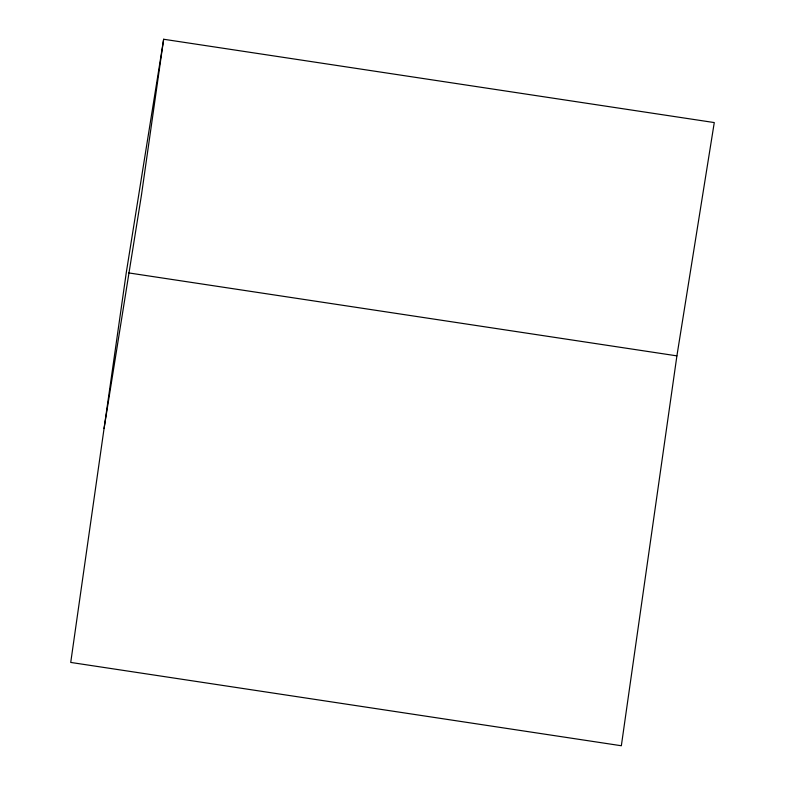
<?xml version="1.0" encoding="UTF-8"?>
<svg xmlns="http://www.w3.org/2000/svg" width="785" height="785" viewBox="0 0 785 785"><rect width="100%" height="100%" fill="white"/><g stroke="black" fill="none" stroke-linecap="round" stroke-linejoin="round"><path stroke-width="1.18" d="M163.653 39.25L126.287 272.552L70.728 662.432L621.347 745.75L676.905 355.87L714.271 122.568L163.653 39.25L141.437 195.2L104.062 428.502M128.711 272.915L676.905 355.87"/></g></svg>
